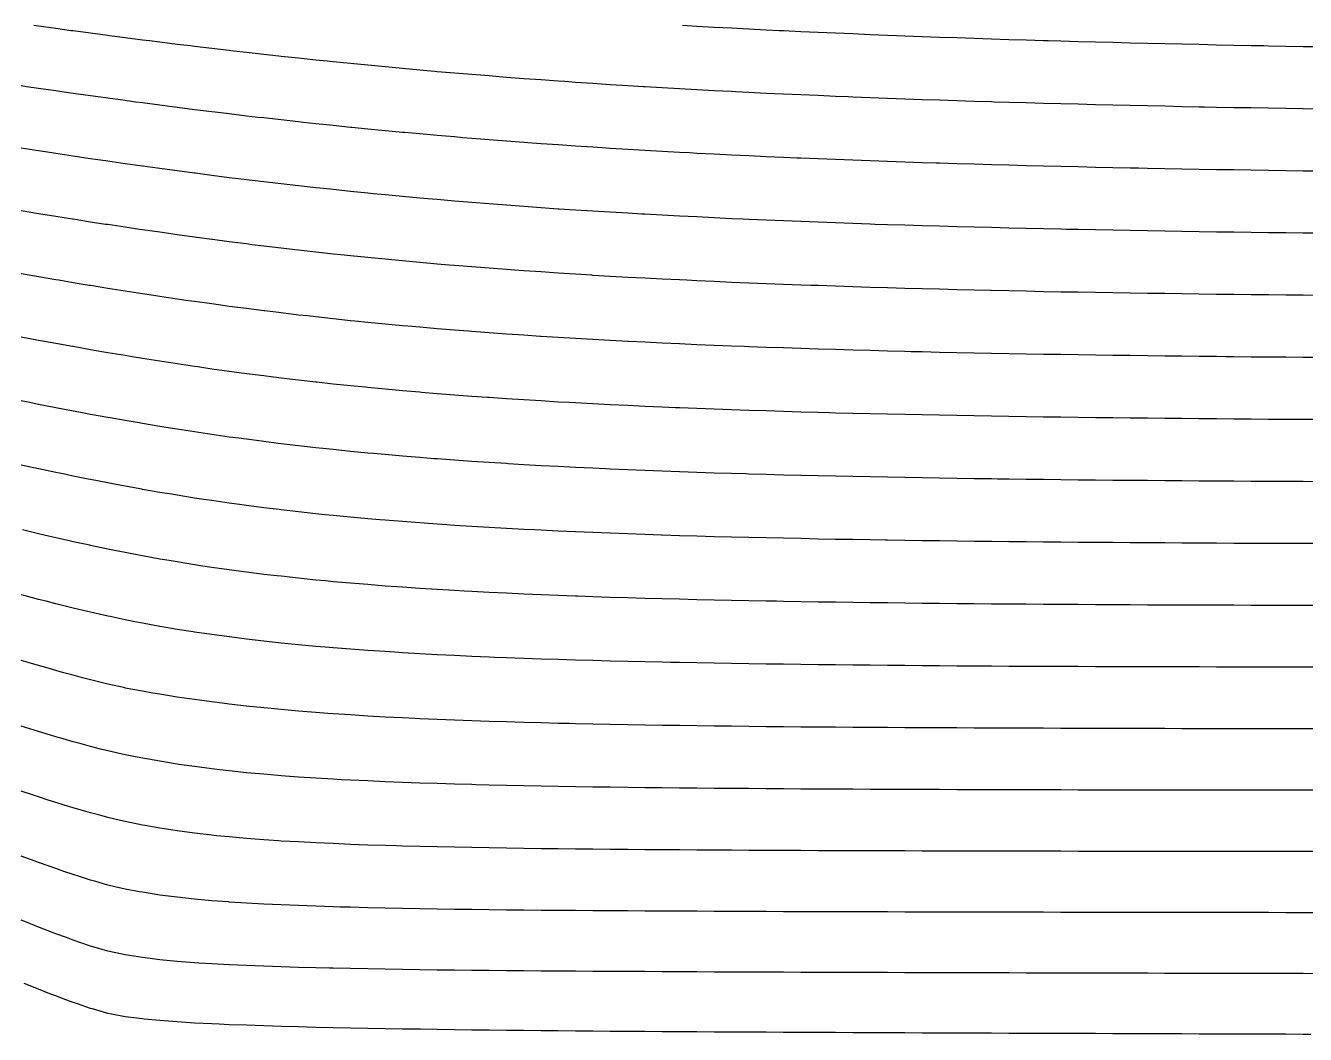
# Model space of a CAD drawing. Header units: metres. Extents: x 3387 to 5486, y 40 to 163.
# Drawn here: x 5175.2 to 5330.4, y 40.6 to 163 of the extents above; entities that cross this region are included whole.
import ezdxf

# ---------------------------------------------------------------- set-up
doc = ezdxf.new("R2010")
doc.units = ezdxf.units.M
for name, color, linetype in [('Contour_Level_1', 7, 'Continuous'), ('Contour_Level_10', 7, 'Continuous'), ('Contour_Level_11', 7, 'Continuous'), ('Contour_Level_12', 7, 'Continuous'), ('Contour_Level_13', 7, 'Continuous'), ('Contour_Level_14', 7, 'Continuous'), ('Contour_Level_15', 7, 'Continuous'), ('Contour_Level_16', 7, 'Continuous'), ('Contour_Level_17', 7, 'Continuous'), ('Contour_Level_2', 7, 'Continuous'), ('Contour_Level_3', 7, 'Continuous'), ('Contour_Level_4', 7, 'Continuous'), ('Contour_Level_5', 7, 'Continuous'), ('Contour_Level_6', 7, 'Continuous'), ('Contour_Level_7', 7, 'Continuous'), ('Contour_Level_8', 7, 'Continuous'), ('Contour_Level_9', 7, 'Continuous')]:
    doc.layers.add(name, color=color, linetype=linetype)

msp = doc.modelspace()

# ---------------------------------------------------------------- linework, layer by layer
at = {"layer": 'Contour_Level_1'}
msp.add_lwpolyline([(5332.22, 160.41), (5330.12, 160.44), (5328.02, 160.48), (5325.92, 160.52), (5325.35, 160.53), (5323.82, 160.56), (5321.71, 160.6), (5319.61, 160.64), (5317.51, 160.69), (5315.41, 160.73), (5313.31, 160.78), (5311.21, 160.83), (5309.11, 160.88), (5307.01, 160.93), (5304.91, 160.99), (5302.8, 161.04), (5300.7, 161.1), (5299.16, 161.15), (5298.6, 161.16), (5296.5, 161.22), (5294.4, 161.29), (5292.3, 161.36), (5290.2, 161.42), (5288.1, 161.5), (5286, 161.57), (5283.89, 161.65), (5281.79, 161.73), (5280.8, 161.76), (5279.69, 161.81), (5277.59, 161.89), (5275.49, 161.98), (5273.39, 162.07), (5271.29, 162.16), (5269.19, 162.26), (5267.09, 162.36), (5266.54, 162.38), (5264.98, 162.46), (5262.88, 162.56), (5260.78, 162.67), (5258.68, 162.78), (5256.58, 162.9), (5254.83, 163)], dxfattribs=at)
at = {"layer": 'Contour_Level_10'}
msp.add_lwpolyline([(5332.22, 92.65), (5330.12, 92.66), (5328.02, 92.66), (5325.92, 92.67), (5323.82, 92.67), (5321.71, 92.68), (5319.61, 92.68), (5317.51, 92.69), (5315.41, 92.7), (5313.31, 92.71), (5311.21, 92.71), (5309.11, 92.72), (5307.01, 92.74), (5304.91, 92.75), (5302.8, 92.76), (5300.7, 92.77), (5298.6, 92.79), (5296.5, 92.8), (5294.4, 92.82), (5292.3, 92.83), (5290.2, 92.85), (5288.1, 92.87), (5286, 92.89), (5283.89, 92.91), (5281.79, 92.93), (5279.69, 92.96), (5277.59, 92.99), (5275.49, 93.01), (5273.39, 93.04), (5271.29, 93.07), (5269.19, 93.11), (5267.09, 93.14), (5266.24, 93.16), (5264.98, 93.18), (5262.88, 93.22), (5260.78, 93.26), (5258.68, 93.3), (5256.58, 93.35), (5254.48, 93.4), (5252.38, 93.46), (5250.28, 93.51), (5248.18, 93.57), (5246.07, 93.64), (5243.97, 93.71), (5242.09, 93.77), (5241.87, 93.78), (5239.77, 93.86), (5237.67, 93.94), (5235.57, 94.03), (5233.47, 94.13), (5231.37, 94.23), (5229.27, 94.34), (5228.35, 94.39), (5227.16, 94.46), (5225.06, 94.58), (5222.96, 94.72), (5220.86, 94.86), (5218.81, 95.01), (5218.76, 95.01), (5216.66, 95.18), (5214.56, 95.35), (5212.46, 95.54), (5211.55, 95.63), (5210.36, 95.74), (5208.25, 95.96), (5206.15, 96.19), (5205.65, 96.25), (5204.05, 96.43), (5201.95, 96.7), (5200.69, 96.86), (5199.85, 96.98), (5197.75, 97.28), (5196.38, 97.48), (5195.65, 97.59), (5193.55, 97.93), (5192.56, 98.1), (5191.45, 98.29), (5189.34, 98.67), (5189.1, 98.72), (5187.24, 99.07), (5185.92, 99.34), (5185.14, 99.49), (5183.04, 99.93), (5182.94, 99.95), (5180.94, 100.39), (5180.12, 100.57), (5178.84, 100.86), (5177.41, 101.19), (5176.74, 101.35), (5174.78, 101.81)], dxfattribs=at)
at = {"layer": 'Contour_Level_11'}
msp.add_lwpolyline([(5332.22, 85.16), (5330.12, 85.16), (5328.02, 85.17), (5325.92, 85.17), (5323.82, 85.17), (5321.71, 85.18), (5319.61, 85.18), (5317.51, 85.19), (5315.41, 85.19), (5313.31, 85.2), (5311.21, 85.2), (5309.11, 85.21), (5307.01, 85.22), (5304.91, 85.22), (5302.8, 85.23), (5300.7, 85.24), (5298.6, 85.25), (5296.5, 85.26), (5294.4, 85.27), (5292.3, 85.29), (5290.2, 85.3), (5288.1, 85.31), (5286, 85.33), (5283.89, 85.34), (5281.79, 85.36), (5279.69, 85.38), (5277.59, 85.4), (5275.49, 85.42), (5273.39, 85.44), (5271.29, 85.46), (5269.19, 85.49), (5267.09, 85.52), (5264.98, 85.54), (5262.88, 85.57), (5260.78, 85.61), (5258.68, 85.64), (5256.58, 85.68), (5254.48, 85.72), (5253.38, 85.74), (5252.38, 85.76), (5250.28, 85.8), (5248.18, 85.85), (5246.07, 85.9), (5243.97, 85.96), (5241.87, 86.02), (5239.77, 86.08), (5237.67, 86.15), (5235.57, 86.22), (5233.47, 86.3), (5232.05, 86.36), (5231.37, 86.38), (5229.27, 86.47), (5227.16, 86.57), (5225.06, 86.68), (5222.96, 86.79), (5220.86, 86.91), (5219.9, 86.97), (5218.76, 87.05), (5216.66, 87.19), (5214.56, 87.34), (5212.46, 87.51), (5211.5, 87.59), (5210.36, 87.69), (5208.25, 87.89), (5206.15, 88.1), (5205.09, 88.21), (5204.05, 88.32), (5201.95, 88.57), (5199.87, 88.83), (5199.85, 88.83), (5197.75, 89.12), (5195.65, 89.42), (5195.5, 89.45), (5193.55, 89.75), (5191.72, 90.07), (5191.45, 90.11), (5189.34, 90.5), (5188.41, 90.68), (5187.24, 90.91), (5185.41, 91.3), (5185.14, 91.36), (5183.04, 91.83), (5182.68, 91.92), (5180.94, 92.33), (5180.11, 92.54), (5178.84, 92.85), (5177.64, 93.16), (5176.74, 93.38), (5175.25, 93.77), (5174.64, 93.93)], dxfattribs=at)
at = {"layer": 'Contour_Level_12'}
msp.add_lwpolyline([(5332.22, 77.69), (5330.12, 77.69), (5328.02, 77.69), (5325.92, 77.69), (5323.82, 77.69), (5321.71, 77.7), (5319.61, 77.7), (5317.51, 77.7), (5316.14, 77.7), (5315.41, 77.7), (5313.31, 77.71), (5311.21, 77.71), (5309.11, 77.72), (5307.01, 77.72), (5304.91, 77.73), (5302.8, 77.73), (5300.7, 77.74), (5298.6, 77.75), (5296.5, 77.75), (5294.4, 77.76), (5292.3, 77.77), (5290.2, 77.78), (5288.1, 77.79), (5286, 77.8), (5283.89, 77.81), (5281.79, 77.82), (5279.69, 77.83), (5277.59, 77.85), (5275.49, 77.86), (5273.39, 77.88), (5271.29, 77.89), (5269.19, 77.91), (5267.09, 77.93), (5264.98, 77.95), (5262.88, 77.97), (5260.78, 78), (5258.68, 78.02), (5256.58, 78.05), (5254.48, 78.08), (5252.38, 78.11), (5250.28, 78.14), (5248.18, 78.18), (5246.07, 78.22), (5243.97, 78.26), (5241.87, 78.3), (5241.09, 78.32), (5239.77, 78.35), (5237.67, 78.4), (5235.57, 78.46), (5233.47, 78.52), (5231.37, 78.59), (5229.27, 78.66), (5227.16, 78.74), (5225.06, 78.82), (5222.96, 78.91), (5222.37, 78.94), (5220.86, 79.01), (5218.76, 79.12), (5216.66, 79.24), (5214.56, 79.37), (5212.46, 79.51), (5211.81, 79.56), (5210.36, 79.67), (5208.25, 79.83), (5206.15, 80.02), (5204.53, 80.18), (5204.05, 80.22), (5201.95, 80.44), (5199.85, 80.69), (5198.98, 80.79), (5197.75, 80.95), (5195.65, 81.23), (5194.44, 81.41), (5193.55, 81.54), (5191.45, 81.88), (5190.58, 82.03), (5189.34, 82.25), (5187.24, 82.64), (5187.22, 82.65), (5185.14, 83.1), (5184.47, 83.27), (5183.04, 83.62), (5182.07, 83.88), (5180.94, 84.19), (5179.8, 84.5), (5178.84, 84.77), (5177.6, 85.12), (5176.74, 85.37), (5175.46, 85.74), (5174.64, 85.98)], dxfattribs=at)
at = {"layer": 'Contour_Level_13'}
msp.add_lwpolyline([(5332.22, 70.23), (5330.12, 70.23), (5328.02, 70.23), (5325.92, 70.23), (5323.82, 70.24), (5321.71, 70.24), (5319.61, 70.24), (5317.51, 70.24), (5315.41, 70.24), (5313.31, 70.25), (5311.21, 70.25), (5309.11, 70.25), (5307.01, 70.25), (5304.91, 70.26), (5302.8, 70.26), (5300.7, 70.27), (5298.6, 70.27), (5296.5, 70.28), (5294.4, 70.28), (5292.38, 70.29), (5292.3, 70.29), (5290.2, 70.29), (5288.1, 70.3), (5286, 70.31), (5283.89, 70.31), (5281.79, 70.32), (5279.69, 70.33), (5277.59, 70.34), (5275.49, 70.35), (5273.39, 70.36), (5271.29, 70.37), (5269.19, 70.38), (5267.09, 70.4), (5264.98, 70.41), (5262.88, 70.43), (5260.78, 70.44), (5258.68, 70.46), (5256.58, 70.48), (5254.48, 70.5), (5252.38, 70.52), (5250.28, 70.55), (5248.18, 70.57), (5246.07, 70.6), (5243.97, 70.63), (5241.87, 70.66), (5239.77, 70.69), (5237.67, 70.73), (5235.57, 70.77), (5233.47, 70.82), (5231.37, 70.86), (5229.77, 70.9), (5229.27, 70.92), (5227.16, 70.97), (5225.06, 71.04), (5222.96, 71.11), (5220.86, 71.18), (5218.76, 71.27), (5216.66, 71.36), (5214.56, 71.46), (5213.47, 71.52), (5212.46, 71.58), (5210.36, 71.7), (5208.25, 71.84), (5206.15, 72), (5204.48, 72.14), (5204.05, 72.18), (5201.95, 72.37), (5199.85, 72.59), (5198.39, 72.76), (5197.75, 72.83), (5195.65, 73.11), (5193.76, 73.38), (5193.55, 73.41), (5191.45, 73.75), (5190.05, 73.99), (5189.34, 74.12), (5187.24, 74.54), (5186.89, 74.61), (5185.14, 75), (5184.23, 75.23), (5183.04, 75.53), (5181.89, 75.85), (5180.94, 76.11), (5179.72, 76.47), (5178.84, 76.73), (5177.67, 77.09), (5176.74, 77.37), (5175.68, 77.7), (5174.64, 78.03)], dxfattribs=at)
at = {"layer": 'Contour_Level_14'}
msp.add_lwpolyline([(5332.22, 62.79), (5330.12, 62.8), (5328.02, 62.8), (5325.92, 62.8), (5323.82, 62.8), (5321.71, 62.8), (5319.61, 62.8), (5317.51, 62.81), (5315.41, 62.81), (5313.31, 62.81), (5311.21, 62.81), (5309.11, 62.81), (5307.01, 62.82), (5304.91, 62.82), (5302.8, 62.82), (5300.7, 62.83), (5298.6, 62.83), (5296.5, 62.83), (5294.4, 62.84), (5292.3, 62.84), (5290.2, 62.85), (5288.1, 62.85), (5286, 62.86), (5283.89, 62.86), (5281.79, 62.87), (5281.2, 62.87), (5279.69, 62.87), (5277.59, 62.88), (5275.49, 62.89), (5273.39, 62.89), (5271.29, 62.9), (5269.19, 62.91), (5267.09, 62.92), (5264.98, 62.93), (5262.88, 62.94), (5260.78, 62.95), (5258.68, 62.96), (5256.58, 62.98), (5254.48, 62.99), (5252.38, 63.01), (5250.28, 63.02), (5248.18, 63.04), (5246.07, 63.06), (5243.97, 63.08), (5241.87, 63.1), (5239.77, 63.12), (5237.67, 63.15), (5235.57, 63.18), (5233.47, 63.21), (5231.37, 63.24), (5229.27, 63.28), (5227.16, 63.32), (5225.06, 63.36), (5222.96, 63.41), (5220.86, 63.47), (5220.13, 63.49), (5218.76, 63.53), (5216.66, 63.59), (5214.56, 63.67), (5212.46, 63.76), (5210.36, 63.85), (5208.25, 63.96), (5206.15, 64.08), (5205.82, 64.11), (5204.05, 64.22), (5201.95, 64.38), (5199.85, 64.57), (5198.3, 64.72), (5197.75, 64.78), (5195.65, 65.02), (5193.55, 65.31), (5193.31, 65.34), (5191.45, 65.63), (5189.61, 65.96), (5189.34, 66.01), (5187.24, 66.44), (5186.65, 66.58), (5185.14, 66.93), (5184.15, 67.2), (5183.04, 67.49), (5181.91, 67.81), (5180.94, 68.09), (5179.84, 68.43), (5178.84, 68.74), (5177.89, 69.05), (5176.74, 69.42), (5176.01, 69.67), (5174.64, 70.13)], dxfattribs=at)
at = {"layer": 'Contour_Level_15'}
msp.add_lwpolyline([(5332.22, 55.38), (5330.12, 55.38), (5328.02, 55.38), (5325.92, 55.39), (5323.82, 55.39), (5321.71, 55.39), (5319.61, 55.39), (5317.51, 55.4), (5315.41, 55.4), (5313.31, 55.4), (5311.21, 55.41), (5309.11, 55.41), (5307.01, 55.41), (5304.91, 55.41), (5302.8, 55.42), (5300.7, 55.42), (5298.6, 55.43), (5296.5, 55.43), (5294.4, 55.43), (5292.3, 55.44), (5290.2, 55.44), (5288.1, 55.45), (5286, 55.45), (5285.22, 55.45), (5283.89, 55.46), (5281.79, 55.46), (5279.69, 55.47), (5277.59, 55.47), (5275.49, 55.48), (5273.39, 55.48), (5271.29, 55.49), (5269.19, 55.5), (5267.09, 55.5), (5264.98, 55.51), (5262.88, 55.52), (5260.78, 55.53), (5258.68, 55.54), (5256.58, 55.55), (5254.48, 55.56), (5252.38, 55.57), (5250.28, 55.58), (5248.18, 55.59), (5246.07, 55.61), (5243.97, 55.62), (5241.87, 55.64), (5239.77, 55.65), (5237.67, 55.67), (5235.57, 55.69), (5233.47, 55.71), (5231.37, 55.74), (5229.27, 55.76), (5227.16, 55.79), (5225.06, 55.82), (5222.96, 55.86), (5220.86, 55.89), (5218.76, 55.94), (5216.66, 55.98), (5214.56, 56.04), (5213.32, 56.07), (5212.46, 56.09), (5210.36, 56.16), (5208.25, 56.24), (5206.15, 56.33), (5204.05, 56.43), (5201.95, 56.54), (5199.85, 56.68), (5199.76, 56.69), (5197.75, 56.84), (5195.65, 57.03), (5193.55, 57.26), (5193.18, 57.31), (5191.45, 57.53), (5189.34, 57.86), (5188.99, 57.92), (5187.24, 58.25), (5185.99, 58.54), (5185.14, 58.74), (5183.68, 59.16), (5183.04, 59.34), (5181.68, 59.78), (5180.94, 60.01), (5179.81, 60.4), (5178.84, 60.73), (5178.03, 61.02), (5176.74, 61.47), (5176.31, 61.63), (5174.64, 62.25)], dxfattribs=at)
at = {"layer": 'Contour_Level_16'}
msp.add_lwpolyline([(5332.22, 47.98), (5330.12, 47.99), (5328.02, 47.99), (5325.92, 48), (5323.82, 48), (5321.71, 48.01), (5319.61, 48.01), (5317.51, 48.02), (5315.41, 48.02), (5313.31, 48.02), (5311.21, 48.03), (5309.11, 48.03), (5308.55, 48.04), (5307.01, 48.04), (5304.91, 48.04), (5302.8, 48.05), (5300.7, 48.05), (5298.6, 48.06), (5296.5, 48.06), (5294.4, 48.07), (5292.3, 48.07), (5290.2, 48.08), (5288.1, 48.08), (5286, 48.09), (5283.89, 48.1), (5281.79, 48.1), (5279.69, 48.11), (5277.59, 48.11), (5275.49, 48.12), (5273.39, 48.13), (5271.29, 48.14), (5269.19, 48.14), (5267.09, 48.15), (5264.98, 48.16), (5262.88, 48.17), (5260.78, 48.18), (5258.68, 48.18), (5256.58, 48.19), (5254.48, 48.2), (5252.38, 48.22), (5250.28, 48.23), (5248.18, 48.24), (5246.07, 48.25), (5243.97, 48.26), (5241.87, 48.28), (5239.77, 48.29), (5237.67, 48.31), (5235.57, 48.33), (5233.47, 48.35), (5231.37, 48.37), (5229.27, 48.39), (5227.16, 48.41), (5225.06, 48.43), (5222.96, 48.46), (5220.86, 48.49), (5218.76, 48.52), (5216.66, 48.56), (5214.56, 48.6), (5212.46, 48.64), (5212.01, 48.65), (5210.36, 48.69), (5208.25, 48.75), (5206.15, 48.81), (5204.05, 48.88), (5201.95, 48.96), (5199.85, 49.06), (5197.75, 49.17), (5196.18, 49.27), (5195.65, 49.31), (5193.55, 49.47), (5191.45, 49.67), (5189.66, 49.89), (5189.34, 49.93), (5187.24, 50.26), (5186.11, 50.51), (5185.14, 50.72), (5183.76, 51.13), (5183.04, 51.34), (5181.85, 51.74), (5180.94, 52.05), (5180.11, 52.36), (5178.84, 52.82), (5178.44, 52.98), (5176.83, 53.6), (5176.74, 53.63), (5175.26, 54.22), (5174.64, 54.46)], dxfattribs=at)
at = {"layer": 'Contour_Level_17'}
msp.add_lwpolyline([(5331.02, 40.62), (5330.12, 40.62), (5328.02, 40.63), (5325.92, 40.64), (5323.82, 40.64), (5321.71, 40.65), (5319.61, 40.66), (5317.51, 40.66), (5315.41, 40.67), (5313.31, 40.68), (5311.21, 40.68), (5309.11, 40.69), (5307.01, 40.7), (5304.91, 40.71), (5302.8, 40.71), (5300.7, 40.72), (5298.6, 40.73), (5296.5, 40.74), (5294.4, 40.74), (5292.3, 40.75), (5290.2, 40.76), (5288.1, 40.77), (5286, 40.78), (5283.89, 40.78), (5281.79, 40.79), (5279.69, 40.8), (5277.59, 40.81), (5275.49, 40.82), (5273.39, 40.83), (5271.29, 40.84), (5269.19, 40.85), (5267.09, 40.86), (5264.98, 40.87), (5262.88, 40.88), (5260.78, 40.89), (5258.68, 40.91), (5256.58, 40.92), (5254.48, 40.93), (5252.38, 40.95), (5250.28, 40.96), (5248.18, 40.98), (5246.07, 40.99), (5243.97, 41.01), (5241.87, 41.03), (5239.77, 41.04), (5237.67, 41.06), (5235.57, 41.08), (5233.47, 41.11), (5231.37, 41.13), (5229.27, 41.15), (5227.16, 41.18), (5225.06, 41.21), (5223.04, 41.24), (5222.96, 41.24), (5220.86, 41.27), (5218.76, 41.3), (5216.66, 41.34), (5214.56, 41.38), (5212.46, 41.43), (5210.36, 41.47), (5208.25, 41.53), (5206.15, 41.58), (5204.05, 41.65), (5201.95, 41.72), (5199.85, 41.8), (5198.65, 41.85), (5197.75, 41.89), (5195.65, 42), (5193.55, 42.13), (5191.45, 42.29), (5189.54, 42.47), (5189.34, 42.49), (5187.24, 42.76), (5185.56, 43.09), (5185.14, 43.17), (5183.29, 43.71), (5183.04, 43.78), (5181.44, 44.33), (5180.94, 44.5), (5179.73, 44.94), (5178.84, 45.28), (5178.11, 45.56), (5176.74, 46.1), (5176.53, 46.18), (5175, 46.8)], dxfattribs=at)
at = {"layer": 'Contour_Level_2'}
msp.add_lwpolyline([(5332.22, 152.87), (5330.12, 152.9), (5328.02, 152.94), (5325.92, 152.97), (5323.82, 153.01), (5321.71, 153.04), (5319.61, 153.08), (5318.13, 153.11), (5317.51, 153.12), (5315.41, 153.16), (5313.31, 153.21), (5311.21, 153.25), (5309.11, 153.3), (5307.01, 153.35), (5304.91, 153.4), (5302.8, 153.45), (5300.7, 153.5), (5298.6, 153.56), (5296.5, 153.62), (5294.4, 153.68), (5292.62, 153.73), (5292.3, 153.74), (5290.2, 153.8), (5288.1, 153.87), (5286, 153.94), (5283.89, 154.01), (5281.79, 154.08), (5279.69, 154.16), (5277.59, 154.24), (5275.49, 154.32), (5274.93, 154.35), (5273.39, 154.41), (5271.29, 154.5), (5269.19, 154.59), (5267.09, 154.68), (5264.98, 154.78), (5262.88, 154.88), (5261.27, 154.96), (5260.78, 154.99), (5258.68, 155.1), (5256.58, 155.21), (5254.48, 155.33), (5252.38, 155.45), (5250.28, 155.57), (5250.08, 155.58), (5248.18, 155.7), (5246.07, 155.83), (5243.97, 155.97), (5241.87, 156.11), (5240.55, 156.2), (5239.77, 156.26), (5237.67, 156.41), (5235.57, 156.56), (5233.47, 156.72), (5232.21, 156.82), (5231.37, 156.89), (5229.27, 157.06), (5227.16, 157.23), (5225.06, 157.41), (5224.75, 157.44), (5222.96, 157.59), (5220.86, 157.78), (5218.76, 157.98), (5217.97, 158.06), (5216.66, 158.18), (5214.56, 158.39), (5212.46, 158.6), (5211.72, 158.67), (5210.36, 158.81), (5208.25, 159.03), (5206.15, 159.26), (5205.88, 159.29), (5204.05, 159.49), (5201.95, 159.73), (5200.38, 159.91), (5199.85, 159.97), (5197.75, 160.22), (5195.65, 160.47), (5195.16, 160.53), (5193.55, 160.72), (5191.45, 160.98), (5190.17, 161.15), (5189.34, 161.25), (5187.24, 161.52), (5185.35, 161.76), (5185.14, 161.79), (5183.04, 162.07), (5180.94, 162.35), (5180.68, 162.38), (5178.84, 162.63), (5176.74, 162.92), (5176.14, 163)], dxfattribs=at)
at = {"layer": 'Contour_Level_3'}
msp.add_lwpolyline([(5332.22, 145.34), (5330.12, 145.36), (5328.02, 145.39), (5325.92, 145.42), (5323.82, 145.45), (5321.71, 145.49), (5319.61, 145.52), (5317.51, 145.56), (5315.41, 145.59), (5313.31, 145.63), (5311.21, 145.67), (5310.12, 145.69), (5309.11, 145.71), (5307.01, 145.76), (5304.91, 145.8), (5302.8, 145.85), (5300.7, 145.9), (5298.6, 145.95), (5296.5, 146), (5294.4, 146.06), (5292.3, 146.11), (5290.2, 146.17), (5288.1, 146.24), (5286, 146.3), (5285.61, 146.31), (5283.89, 146.37), (5281.79, 146.43), (5279.69, 146.51), (5277.59, 146.58), (5275.49, 146.66), (5273.39, 146.74), (5271.29, 146.82), (5269.19, 146.91), (5268.71, 146.93), (5267.09, 147), (5264.98, 147.09), (5262.88, 147.19), (5260.78, 147.29), (5258.68, 147.39), (5256.58, 147.5), (5255.71, 147.55), (5254.48, 147.61), (5252.38, 147.73), (5250.28, 147.85), (5248.18, 147.97), (5246.07, 148.1), (5245.08, 148.17), (5243.97, 148.24), (5241.87, 148.37), (5239.77, 148.52), (5237.67, 148.67), (5236.06, 148.78), (5235.57, 148.82), (5233.47, 148.98), (5231.37, 149.14), (5229.27, 149.31), (5228.17, 149.4), (5227.16, 149.49), (5225.06, 149.67), (5222.96, 149.85), (5221.12, 150.02), (5220.86, 150.04), (5218.76, 150.24), (5216.66, 150.44), (5214.72, 150.64), (5214.56, 150.65), (5212.46, 150.87), (5210.36, 151.09), (5208.82, 151.26), (5208.25, 151.32), (5206.15, 151.55), (5204.05, 151.79), (5203.32, 151.87), (5201.95, 152.03), (5199.85, 152.28), (5198.13, 152.49), (5197.75, 152.54), (5195.65, 152.8), (5193.55, 153.07), (5193.21, 153.11), (5191.45, 153.34), (5189.34, 153.62), (5188.5, 153.73), (5187.24, 153.9), (5185.14, 154.18), (5183.96, 154.35), (5183.04, 154.47), (5180.94, 154.77), (5179.56, 154.96), (5178.84, 155.07), (5176.74, 155.37), (5175.28, 155.58), (5174.64, 155.68)], dxfattribs=at)
at = {"layer": 'Contour_Level_4'}
msp.add_lwpolyline([(5332.22, 137.8), (5330.12, 137.82), (5328.02, 137.85), (5325.92, 137.87), (5323.82, 137.9), (5321.71, 137.93), (5319.61, 137.96), (5317.51, 137.99), (5315.41, 138.02), (5313.31, 138.05), (5311.21, 138.09), (5309.11, 138.13), (5307.01, 138.17), (5304.91, 138.21), (5302.8, 138.25), (5301.42, 138.28), (5300.7, 138.29), (5298.6, 138.34), (5296.5, 138.38), (5294.4, 138.43), (5292.3, 138.49), (5290.2, 138.54), (5288.1, 138.6), (5286, 138.65), (5283.89, 138.72), (5281.79, 138.78), (5279.69, 138.84), (5278.17, 138.89), (5277.59, 138.91), (5275.49, 138.99), (5273.39, 139.06), (5271.29, 139.14), (5269.19, 139.22), (5267.09, 139.3), (5264.98, 139.39), (5262.88, 139.48), (5262.17, 139.51), (5260.78, 139.57), (5258.68, 139.67), (5256.58, 139.78), (5254.48, 139.88), (5252.38, 139.99), (5250.28, 140.11), (5249.88, 140.13), (5248.18, 140.23), (5246.07, 140.35), (5243.97, 140.48), (5241.87, 140.62), (5239.86, 140.75), (5239.77, 140.75), (5237.67, 140.9), (5235.57, 141.05), (5233.47, 141.21), (5231.37, 141.37), (5231.36, 141.37), (5229.27, 141.53), (5227.16, 141.71), (5225.06, 141.89), (5223.95, 141.98), (5222.96, 142.07), (5220.86, 142.26), (5218.76, 142.46), (5217.33, 142.6), (5216.66, 142.67), (5214.56, 142.88), (5212.46, 143.1), (5211.32, 143.22), (5210.36, 143.32), (5208.25, 143.56), (5206.15, 143.8), (5205.78, 143.84), (5204.05, 144.04), (5201.95, 144.29), (5200.62, 144.46), (5199.85, 144.55), (5197.75, 144.82), (5195.76, 145.08), (5195.65, 145.09), (5193.55, 145.37), (5191.45, 145.65), (5191.14, 145.69), (5189.34, 145.94), (5187.24, 146.24), (5186.72, 146.31), (5185.14, 146.54), (5183.04, 146.84), (5182.46, 146.93), (5180.94, 147.15), (5178.84, 147.47), (5178.33, 147.55), (5176.74, 147.79), (5174.64, 148.11)], dxfattribs=at)
at = {"layer": 'Contour_Level_5'}
msp.add_lwpolyline([(5332.22, 130.26), (5330.12, 130.28), (5328.02, 130.3), (5325.92, 130.32), (5323.82, 130.35), (5321.71, 130.37), (5319.61, 130.39), (5317.51, 130.42), (5315.41, 130.45), (5313.31, 130.48), (5311.21, 130.51), (5309.11, 130.54), (5307.01, 130.57), (5304.91, 130.61), (5302.8, 130.65), (5300.7, 130.68), (5298.6, 130.72), (5296.5, 130.77), (5294.4, 130.81), (5292.3, 130.86), (5292.17, 130.86), (5290.2, 130.9), (5288.1, 130.95), (5286, 131.01), (5283.89, 131.06), (5281.79, 131.12), (5279.69, 131.18), (5277.59, 131.24), (5275.49, 131.31), (5273.39, 131.37), (5271.29, 131.45), (5270.38, 131.48), (5269.19, 131.52), (5267.09, 131.6), (5264.98, 131.68), (5262.88, 131.76), (5260.78, 131.85), (5258.68, 131.94), (5256.58, 132.04), (5255.35, 132.1), (5254.48, 132.14), (5252.38, 132.24), (5250.28, 132.35), (5248.18, 132.46), (5246.07, 132.58), (5243.97, 132.7), (5243.83, 132.71), (5241.87, 132.83), (5239.77, 132.97), (5237.67, 133.11), (5235.57, 133.25), (5234.46, 133.33), (5233.47, 133.4), (5231.37, 133.56), (5229.27, 133.72), (5227.16, 133.89), (5226.51, 133.95), (5225.06, 134.07), (5222.96, 134.26), (5220.86, 134.45), (5219.59, 134.57), (5218.76, 134.65), (5216.66, 134.85), (5214.56, 135.06), (5213.41, 135.19), (5212.46, 135.29), (5210.36, 135.51), (5208.25, 135.75), (5207.8, 135.8), (5206.15, 135.99), (5204.05, 136.25), (5202.63, 136.42), (5201.95, 136.51), (5199.85, 136.77), (5197.81, 137.04), (5197.75, 137.05), (5195.65, 137.33), (5193.55, 137.62), (5193.28, 137.66), (5191.45, 137.92), (5189.34, 138.22), (5188.97, 138.28), (5187.24, 138.53), (5185.14, 138.85), (5184.84, 138.89), (5183.04, 139.17), (5180.94, 139.5), (5180.85, 139.51), (5178.84, 139.83), (5176.99, 140.13), (5176.74, 140.17), (5174.64, 140.51)], dxfattribs=at)
at = {"layer": 'Contour_Level_6'}
msp.add_lwpolyline([(5332.22, 122.73), (5330.12, 122.74), (5328.02, 122.76), (5325.92, 122.78), (5323.82, 122.79), (5321.71, 122.81), (5320.73, 122.82), (5319.61, 122.84), (5317.51, 122.86), (5315.41, 122.88), (5313.31, 122.9), (5311.21, 122.93), (5309.11, 122.96), (5307.01, 122.99), (5304.91, 123.02), (5302.8, 123.05), (5300.7, 123.08), (5298.6, 123.11), (5296.5, 123.15), (5294.4, 123.19), (5292.3, 123.23), (5290.2, 123.27), (5288.1, 123.32), (5286, 123.36), (5283.89, 123.41), (5282.54, 123.44), (5281.79, 123.46), (5279.69, 123.51), (5277.59, 123.57), (5275.49, 123.63), (5273.39, 123.69), (5271.29, 123.75), (5269.19, 123.82), (5267.09, 123.89), (5264.98, 123.96), (5262.88, 124.04), (5262.29, 124.06), (5260.78, 124.12), (5258.68, 124.2), (5256.58, 124.29), (5254.48, 124.38), (5252.38, 124.48), (5250.28, 124.58), (5248.29, 124.68), (5248.18, 124.68), (5246.07, 124.79), (5243.97, 124.91), (5241.87, 125.03), (5239.77, 125.16), (5237.67, 125.29), (5237.58, 125.3), (5235.57, 125.43), (5233.47, 125.57), (5231.37, 125.73), (5229.27, 125.88), (5228.88, 125.91), (5227.16, 126.05), (5225.06, 126.22), (5222.96, 126.4), (5221.51, 126.53), (5220.86, 126.59), (5218.76, 126.79), (5216.66, 126.99), (5215.09, 127.15), (5214.56, 127.2), (5212.46, 127.43), (5210.36, 127.66), (5209.36, 127.77), (5208.25, 127.89), (5206.15, 128.14), (5204.16, 128.39), (5204.05, 128.4), (5201.95, 128.67), (5199.85, 128.94), (5199.38, 129.01), (5197.75, 129.23), (5195.65, 129.52), (5194.92, 129.62), (5193.55, 129.82), (5191.45, 130.13), (5190.72, 130.24), (5189.34, 130.45), (5187.24, 130.78), (5186.71, 130.86), (5185.14, 131.11), (5183.04, 131.45), (5182.88, 131.48), (5180.94, 131.8), (5179.18, 132.1), (5178.84, 132.15), (5176.74, 132.51), (5175.58, 132.71), (5174.64, 132.88)], dxfattribs=at)
at = {"layer": 'Contour_Level_7'}
msp.add_lwpolyline([(5332.22, 115.2), (5330.12, 115.21), (5328.02, 115.22), (5325.92, 115.23), (5323.82, 115.25), (5321.71, 115.26), (5319.61, 115.28), (5317.51, 115.3), (5315.41, 115.32), (5313.31, 115.34), (5311.21, 115.36), (5309.11, 115.38), (5307.01, 115.4), (5306.78, 115.41), (5304.91, 115.43), (5302.8, 115.46), (5300.7, 115.48), (5298.6, 115.51), (5296.5, 115.54), (5294.4, 115.58), (5292.3, 115.61), (5290.2, 115.64), (5288.1, 115.68), (5286, 115.72), (5283.89, 115.76), (5281.79, 115.81), (5279.69, 115.85), (5277.59, 115.9), (5275.49, 115.95), (5273.39, 116), (5272.61, 116.03), (5271.29, 116.06), (5269.19, 116.12), (5267.09, 116.18), (5264.98, 116.25), (5262.88, 116.31), (5260.78, 116.39), (5258.68, 116.46), (5256.58, 116.54), (5254.48, 116.62), (5253.97, 116.64), (5252.38, 116.71), (5250.28, 116.8), (5248.18, 116.9), (5246.07, 117), (5243.97, 117.1), (5241.87, 117.22), (5241.07, 117.26), (5239.77, 117.33), (5237.67, 117.46), (5235.57, 117.59), (5233.47, 117.72), (5231.37, 117.87), (5231.19, 117.88), (5229.27, 118.02), (5227.16, 118.17), (5225.06, 118.34), (5223.17, 118.5), (5222.96, 118.51), (5220.86, 118.7), (5218.76, 118.89), (5216.66, 119.09), (5216.39, 119.12), (5214.56, 119.3), (5212.46, 119.52), (5210.48, 119.73), (5210.36, 119.75), (5208.25, 119.99), (5206.15, 120.24), (5205.22, 120.35), (5204.05, 120.5), (5201.95, 120.77), (5200.45, 120.97), (5199.85, 121.05), (5197.75, 121.34), (5196.05, 121.59), (5195.65, 121.65), (5193.55, 121.96), (5191.95, 122.21), (5191.45, 122.28), (5189.34, 122.62), (5188.08, 122.82), (5187.24, 122.96), (5185.14, 123.31), (5184.4, 123.44), (5183.04, 123.68), (5180.94, 124.05), (5180.86, 124.06), (5178.84, 124.42), (5177.44, 124.68), (5176.74, 124.81), (5174.64, 125.2)], dxfattribs=at)
at = {"layer": 'Contour_Level_8'}
msp.add_lwpolyline([(5332.22, 107.67), (5330.12, 107.68), (5328.02, 107.69), (5325.92, 107.7), (5323.82, 107.71), (5321.71, 107.72), (5319.61, 107.74), (5317.51, 107.75), (5315.41, 107.76), (5313.31, 107.78), (5311.21, 107.8), (5309.11, 107.81), (5307.01, 107.83), (5304.91, 107.85), (5302.8, 107.87), (5300.7, 107.9), (5298.6, 107.92), (5296.5, 107.95), (5294.4, 107.97), (5293.02, 107.99), (5292.3, 108), (5290.2, 108.03), (5288.1, 108.06), (5286, 108.09), (5283.89, 108.13), (5281.79, 108.16), (5279.69, 108.2), (5277.59, 108.24), (5275.49, 108.29), (5273.39, 108.33), (5271.29, 108.38), (5269.19, 108.43), (5267.09, 108.48), (5264.98, 108.54), (5262.88, 108.6), (5262.5, 108.61), (5260.78, 108.66), (5258.68, 108.72), (5256.58, 108.79), (5254.48, 108.87), (5252.38, 108.94), (5250.28, 109.02), (5248.18, 109.11), (5246.07, 109.2), (5245.49, 109.23), (5243.97, 109.3), (5241.87, 109.4), (5239.77, 109.5), (5237.67, 109.61), (5235.57, 109.73), (5233.7, 109.84), (5233.47, 109.86), (5231.37, 109.99), (5229.27, 110.13), (5227.16, 110.28), (5225.06, 110.43), (5224.68, 110.46), (5222.96, 110.6), (5220.86, 110.77), (5218.76, 110.95), (5217.37, 111.08), (5216.66, 111.15), (5214.56, 111.35), (5212.46, 111.56), (5211.19, 111.7), (5210.36, 111.79), (5208.25, 112.02), (5206.15, 112.27), (5205.8, 112.32), (5204.05, 112.53), (5201.95, 112.81), (5201.02, 112.93), (5199.85, 113.09), (5197.75, 113.39), (5196.68, 113.55), (5195.65, 113.71), (5193.55, 114.03), (5192.68, 114.17), (5191.45, 114.37), (5189.34, 114.72), (5188.94, 114.79), (5187.24, 115.08), (5185.41, 115.41), (5185.14, 115.45), (5183.04, 115.84), (5182.05, 116.03), (5180.94, 116.23), (5178.84, 116.64), (5178.81, 116.64), (5176.74, 117.05), (5175.68, 117.26), (5174.64, 117.47)], dxfattribs=at)
at = {"layer": 'Contour_Level_9'}
msp.add_lwpolyline([(5332.22, 100.16), (5330.12, 100.16), (5328.02, 100.17), (5325.92, 100.18), (5323.82, 100.18), (5321.71, 100.19), (5319.61, 100.2), (5317.51, 100.21), (5315.41, 100.22), (5313.31, 100.24), (5311.21, 100.25), (5309.11, 100.26), (5307.01, 100.28), (5304.91, 100.29), (5302.8, 100.31), (5300.7, 100.32), (5298.6, 100.34), (5296.5, 100.36), (5294.4, 100.38), (5292.3, 100.41), (5290.2, 100.43), (5288.1, 100.45), (5286, 100.48), (5283.89, 100.51), (5281.79, 100.54), (5279.69, 100.57), (5279.47, 100.57), (5277.59, 100.6), (5275.49, 100.64), (5273.39, 100.67), (5271.29, 100.71), (5269.19, 100.76), (5267.09, 100.8), (5264.98, 100.85), (5262.88, 100.89), (5260.78, 100.95), (5258.68, 101), (5256.58, 101.06), (5254.48, 101.12), (5252.38, 101.19), (5252.28, 101.19), (5250.28, 101.26), (5248.18, 101.33), (5246.07, 101.41), (5243.97, 101.49), (5241.87, 101.58), (5239.77, 101.67), (5237.67, 101.77), (5236.92, 101.81), (5235.57, 101.88), (5233.47, 101.99), (5231.37, 102.11), (5229.27, 102.23), (5227.16, 102.37), (5226.26, 102.43), (5225.06, 102.51), (5222.96, 102.66), (5220.86, 102.82), (5218.76, 102.99), (5218.11, 103.05), (5216.66, 103.17), (5214.56, 103.36), (5212.46, 103.57), (5211.51, 103.66), (5210.36, 103.78), (5208.25, 104.01), (5206.15, 104.25), (5205.93, 104.28), (5204.05, 104.51), (5201.95, 104.78), (5201.09, 104.9), (5199.85, 105.07), (5197.75, 105.37), (5196.79, 105.52), (5195.65, 105.69), (5193.55, 106.02), (5192.88, 106.14), (5191.45, 106.37), (5189.34, 106.74), (5189.27, 106.75), (5187.24, 107.12), (5185.92, 107.37), (5185.14, 107.52), (5183.04, 107.93), (5182.74, 107.99), (5180.94, 108.35), (5179.7, 108.61), (5178.84, 108.79), (5176.77, 109.23), (5176.74, 109.23), (5174.64, 109.69)], dxfattribs=at)

doc.saveas('drawing.dxf')
